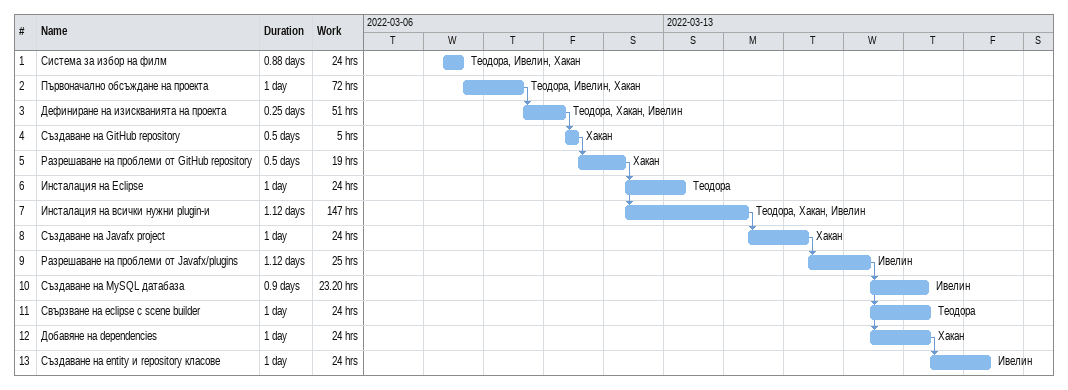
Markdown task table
| ID | Task | Duration | Start | Finish | Predecessors | Resources | Work (h) |
|---|---|---|---|---|---|---|---|
| 1 | Система за избор на филм | 0.88d | 2022-03-09 | 2022-03-09 |  | Теодора, Ивелин, Хакан | 24 |
| 2 | Първоначално обсъждане на проекта | 1d | 2022-03-09 | 2022-03-10 |  | Теодора, Ивелин, Хакан | 72 |
| 3 | Дефиниране на изискванията на проекта | 0.25d | 2022-03-10 | 2022-03-11 | 2 | Теодора, Хакан, Ивелин | 51 |
| 4 | Създаване на GitHub repository | 0.5d | 2022-03-11 | 2022-03-11 | 3 | Хакан | 5 |
| 5 | Разрешаване на проблеми от GitHub repository | 0.5d | 2022-03-11 | 2022-03-12 | 4 | Хакан | 19 |
| 6 | Инсталация на Eclipse | 1d | 2022-03-12 | 2022-03-13 | 5 | Теодора | 24 |
| 7 | Инсталация на всички нужни plugin-и | 1.12d | 2022-03-12 | 2022-03-14 | 5 | Теодора, Хакан, Ивелин | 147 |
| 8 | Създаване на Javafx project | 1d | 2022-03-14 | 2022-03-15 | 7 | Хакан | 24 |
| 9 | Разрешаване на проблеми от Javafx/plugins | 1.12d | 2022-03-15 | 2022-03-16 | 8 | Ивелин | 25 |
| 10 | Създаване на MySQL датабаза | 0.9d | 2022-03-16 | 2022-03-17 | 9 | Ивелин | 23.20 |
| 11 | Свързване на eclipse с scene builder | 1d | 2022-03-16 | 2022-03-17 | 9 | Теодора | 24 |
| 12 | Добавяне на dependencies | 1d | 2022-03-16 | 2022-03-17 | 9 | Хакан | 24 |
| 13 | Създаване на entity и repository класове | 1d | 2022-03-17 | 2022-03-18 | 12 | Ивелин | 24 |
